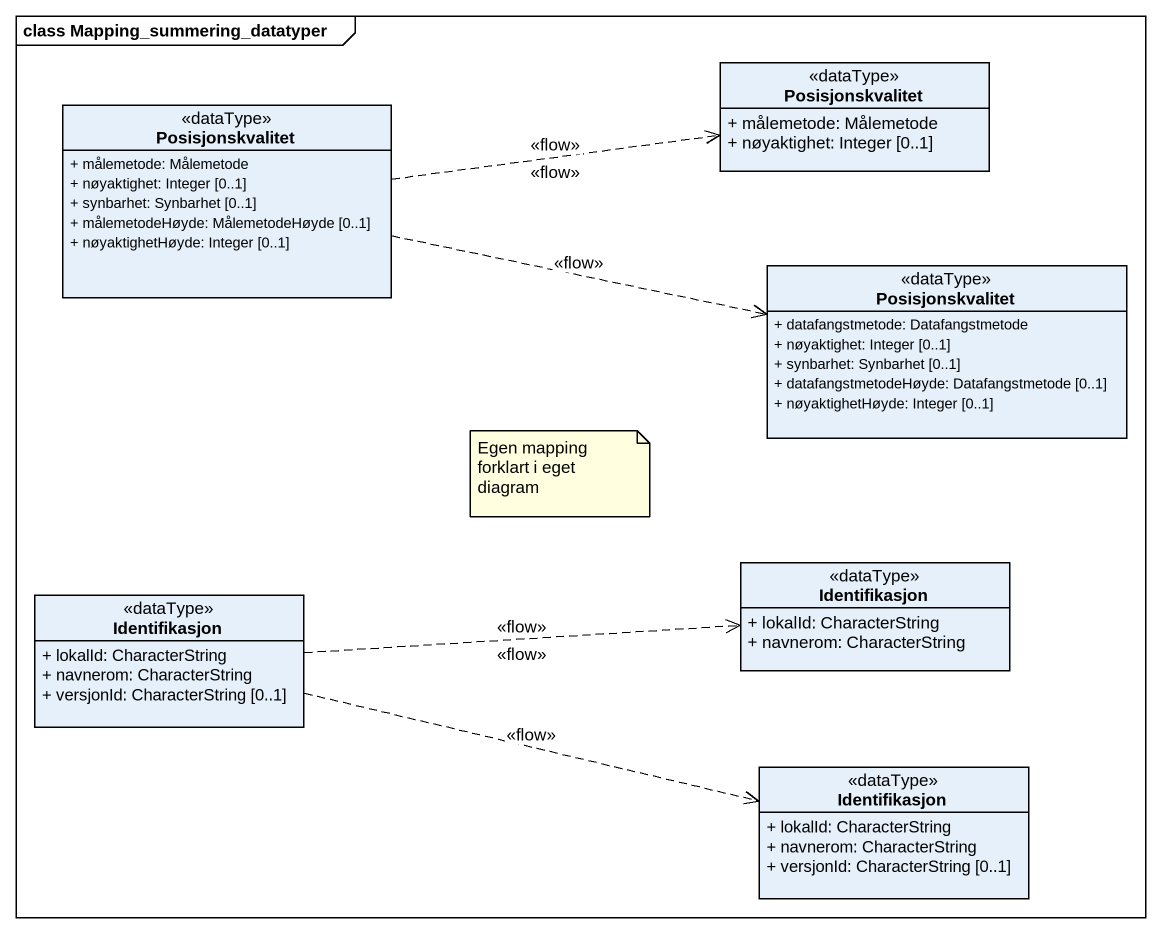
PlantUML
@startuml
mainframe class Mapping_summering_datatyper
hide circle
hide empty members
skinparam classAttributeIconSize 0
class Posisjonskvalitet <<dataType>> {
  + målemetode: Målemetode
  + nøyaktighet: Integer [0..1]
  + synbarhet: Synbarhet [0..1]
  + målemetodeHøyde: MålemetodeHøyde [0..1]
  + nøyaktighetHøyde: Integer [0..1]
}
class "Posisjonskvalitet" as Posisjonskvalitet_2 <<dataType>> {
  + målemetode: Målemetode
  + nøyaktighet: Integer [0..1]
}
class "Posisjonskvalitet" as Posisjonskvalitet_3 <<dataType>> {
  + datafangstmetode: Datafangstmetode
  + nøyaktighet: Integer [0..1]
  + synbarhet: Synbarhet [0..1]
  + datafangstmetodeHøyde: Datafangstmetode [0..1]
  + nøyaktighetHøyde: Integer [0..1]
}
class Identifikasjon <<dataType>> {
  + lokalId: CharacterString
  + navnerom: CharacterString
  + versjonId: CharacterString [0..1]
}
class "Identifikasjon" as Identifikasjon_2 <<dataType>> {
  + lokalId: CharacterString
  + navnerom: CharacterString
}
class "Identifikasjon" as Identifikasjon_3 <<dataType>> {
  + lokalId: CharacterString
  + navnerom: CharacterString
  + versjonId: CharacterString [0..1]
}
Posisjonskvalitet .right.> Posisjonskvalitet_2 : <<flow>>
Posisjonskvalitet .right.> Posisjonskvalitet_2 : <<flow>>
Posisjonskvalitet .right.> Posisjonskvalitet_3 : <<flow>>
Identifikasjon .right.> Identifikasjon_2 : <<flow>>
Identifikasjon .right.> Identifikasjon_2 : <<flow>>
Identifikasjon .right.> Identifikasjon_3 : <<flow>>
note as N1
  Egen mapping forklart i eget diagram
end note
@enduml
